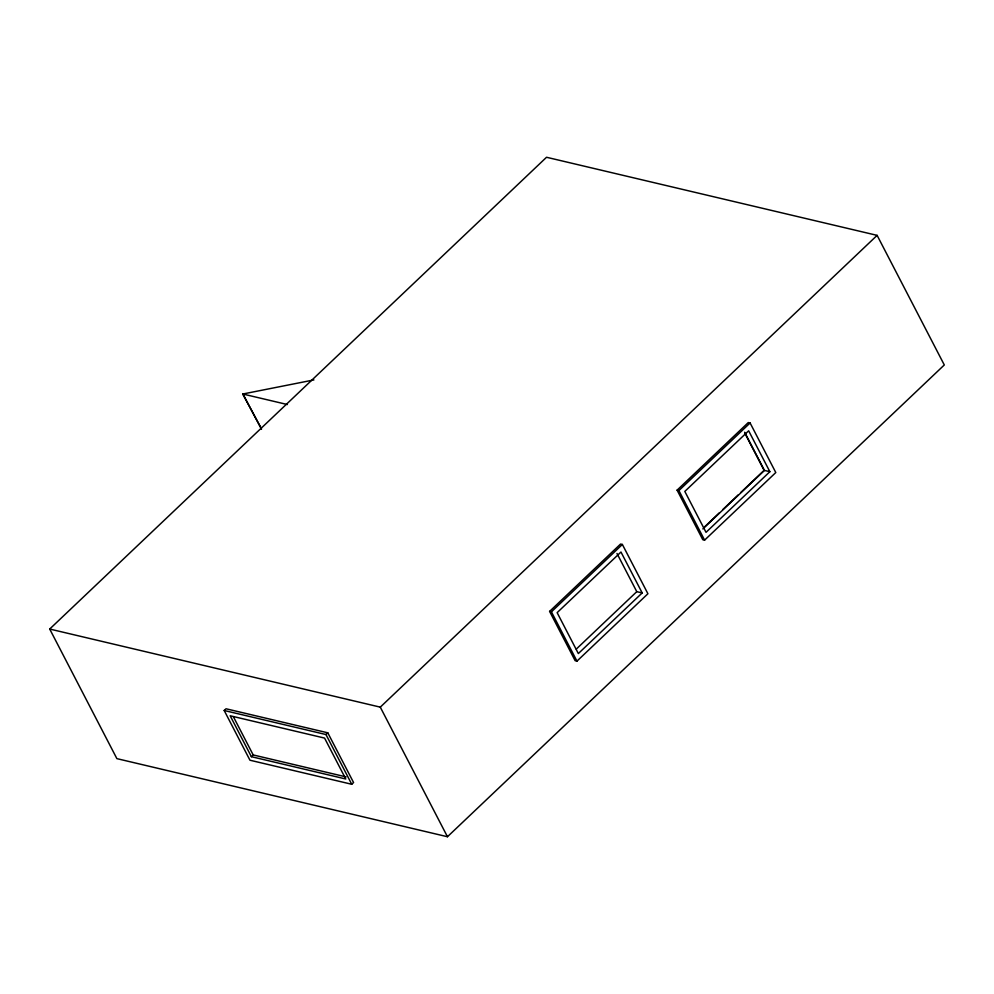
<?xml version="1.0" encoding="UTF-8"?>
<svg xmlns="http://www.w3.org/2000/svg" width="994" height="994" viewBox="0 0 994 994"><rect width="100%" height="100%" fill="white"/><g stroke="black" fill="none" stroke-linecap="round" stroke-linejoin="round"><path stroke-width="1.49" d="M49.7 629.04L546.538 157.263L877.118 235.367L944.3 364.96L447.462 836.737L116.882 758.633L49.7 629.04L380.28 707.144L447.462 836.737M224.197 710.499L226.023 708.772L327.796 732.814L353.566 782.526L351.739 784.266L249.966 760.224L224.197 710.499L325.97 734.541L351.739 784.266M251.37 756.683L345.763 778.985L324.566 738.082L230.173 715.779L251.37 756.683L253.197 754.943L346.098 776.898M325.97 734.541L327.796 732.814M380.28 707.144L877.118 235.367M677.1 490.154L748.296 422.549L750.097 422.972L775.792 472.548L704.597 540.14L702.795 539.717L677.1 490.154L678.902 490.576L704.597 540.14M549.607 611.409L620.567 544.029L622.368 544.463L647.914 593.753L576.955 661.134L575.153 660.712L549.607 611.409L551.409 611.844L576.955 661.134M678.902 490.576L750.097 422.972M551.409 611.844L622.368 544.463M704.746 526.708L719.296 512.879M722.663 509.686L738.343 494.801M740.58 492.676L764.1 470.336L769.865 471.703L706.026 532.324L684.816 491.421L748.656 430.8L769.865 471.703M576.296 649.094L636.781 591.666L642.186 592.933L578.346 653.555L557.137 612.652L620.977 552.03L642.186 592.933M702.857 528.92L764.461 470.423L744.668 432.253M313.905 379.919L242.822 394.009L261.509 429.209M287.378 404.533L242.822 394.009L261.422 428.675M745.015 433.521L764.1 470.336M616.988 553.484L636.781 591.666M233.416 716.773L253.197 754.943"/></g></svg>
